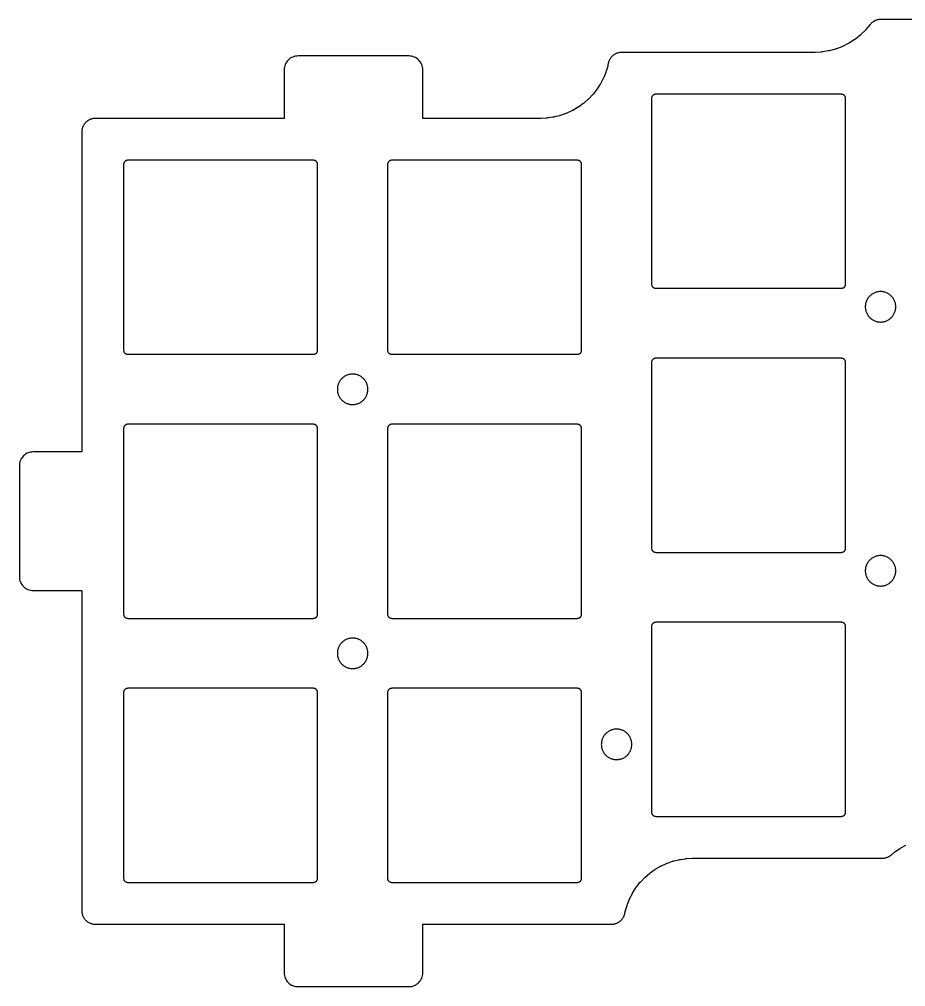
# Model space of a CAD drawing. Header units: millimetres. Extents: x 7 to 150, y -129 to -31.
# Drawn here: x 6.9 to 70.8, y -105.5 to -35.7 of the extents above; entities that cross this region are included whole.
import ezdxf

# ---------------------------------------------------------------- set-up
doc = ezdxf.new("R2010")
doc.units = ezdxf.units.MM
for name, color, linetype in [('OUTLINE', 1, 'Continuous'), ('STANDOFFS', 3, 'Continuous'), ('SWITCHES', 2, 'Continuous')]:
    doc.layers.add(name, color=color, linetype=linetype)

msp = doc.modelspace()

# ---------------------------------------------------------------- linework, layer by layer
at = {"layer": 'OUTLINE'}
msp.add_lwpolyline([(73.6, -35.688), (69.079, -35.688), (69.059, -35.688), (68.987, -35.692), (68.946, -35.696), (68.885, -35.706), (68.844, -35.714), (68.785, -35.73), (68.745, -35.742), (68.688, -35.764), (68.65, -35.781), (68.595, -35.808), (68.559, -35.828), (68.507, -35.862), (68.473, -35.886), (68.425, -35.924), (68.394, -35.951), (68.35, -35.994), (68.322, -36.025), (68.287, -36.066), (67.986, -36.427), (67.959, -36.458), (67.952, -36.466), (67.923, -36.495), (67.621, -36.79), (67.591, -36.818), (67.583, -36.825), (67.551, -36.851), (67.22, -37.114), (67.187, -37.138), (67.179, -37.144), (67.145, -37.167), (66.788, -37.394), (66.753, -37.416), (66.744, -37.421), (66.708, -37.44), (66.33, -37.629), (66.293, -37.646), (66.283, -37.651), (66.245, -37.666), (65.85, -37.815), (65.811, -37.829), (65.801, -37.832), (65.762, -37.843), (65.353, -37.951), (65.313, -37.961), (65.303, -37.963), (65.262, -37.97), (64.845, -38.035), (64.804, -38.04), (64.794, -38.041), (64.753, -38.045), (64.308, -38.068), (64.287, -38.068), (64.282, -38.068), (64.262, -38.069), (50.375, -38.069), (50.355, -38.069), (50.287, -38.073), (50.247, -38.076), (50.189, -38.085), (50.15, -38.093), (50.093, -38.107), (50.055, -38.119), (50, -38.139), (49.963, -38.154), (49.91, -38.179), (49.875, -38.198), (49.825, -38.228), (49.792, -38.25), (49.745, -38.285), (49.714, -38.31), (49.671, -38.35), (49.643, -38.378), (49.603, -38.422), (49.579, -38.453), (49.544, -38.5), (49.522, -38.533), (49.492, -38.584), (49.473, -38.618), (49.448, -38.672), (49.433, -38.708), (49.414, -38.764), (49.402, -38.802), (49.386, -38.869), (49.382, -38.888), (49.365, -38.974), (49.357, -39.012), (49.354, -39.021), (49.345, -39.057), (49.234, -39.431), (49.223, -39.467), (49.22, -39.476), (49.206, -39.512), (49.061, -39.874), (49.046, -39.909), (49.042, -39.917), (49.025, -39.951), (48.846, -40.298), (48.828, -40.331), (48.823, -40.339), (48.804, -40.372), (48.593, -40.699), (48.571, -40.731), (48.566, -40.739), (48.543, -40.769), (48.302, -41.075), (48.277, -41.104), (48.271, -41.112), (48.246, -41.14), (47.976, -41.422), (47.95, -41.448), (47.943, -41.455), (47.915, -41.48), (47.62, -41.736), (47.59, -41.76), (47.583, -41.766), (47.553, -41.788), (47.235, -42.014), (47.203, -42.036), (47.195, -42.041), (47.163, -42.06), (46.825, -42.255), (46.792, -42.273), (46.784, -42.278), (46.749, -42.294), (46.395, -42.456), (46.36, -42.471), (46.351, -42.474), (46.315, -42.488), (45.947, -42.615), (45.911, -42.627), (45.902, -42.629), (45.865, -42.639), (45.486, -42.731), (45.449, -42.739), (45.44, -42.741), (45.402, -42.747), (45.016, -42.803), (44.979, -42.807), (44.969, -42.808), (44.931, -42.811), (44.521, -42.83), (44.502, -42.831), (44.497, -42.831), (44.478, -42.831), (36, -42.831), (36, -39.331), (35.995, -39.233), (35.981, -39.136), (35.957, -39.041), (35.924, -38.949), (35.882, -38.86), (35.831, -38.776), (35.773, -38.697), (35.707, -38.624), (35.634, -38.558), (35.556, -38.5), (35.471, -38.449), (35.383, -38.407), (35.29, -38.374), (35.195, -38.35), (35.098, -38.336), (35, -38.331), (27, -38.331), (26.902, -38.336), (26.805, -38.35), (26.71, -38.374), (26.617, -38.407), (26.529, -38.449), (26.444, -38.5), (26.366, -38.558), (26.293, -38.624), (26.227, -38.697), (26.169, -38.776), (26.118, -38.86), (26.076, -38.949), (26.043, -39.041), (26.019, -39.136), (26.005, -39.233), (26, -39.331), (26, -42.831), (12.397, -42.831), (12.378, -42.832), (12.309, -42.835), (12.27, -42.839), (12.212, -42.848), (12.173, -42.855), (12.116, -42.87), (12.079, -42.881), (12.023, -42.901), (11.987, -42.916), (11.934, -42.941), (11.899, -42.959), (11.849, -42.99), (11.816, -43.011), (11.769, -43.047), (11.739, -43.071), (11.695, -43.111), (11.667, -43.139), (11.628, -43.182), (11.603, -43.213), (11.568, -43.26), (11.546, -43.293), (11.516, -43.343), (11.497, -43.378), (11.472, -43.431), (11.457, -43.467), (11.437, -43.522), (11.426, -43.56), (11.411, -43.617), (11.404, -43.656), (11.395, -43.714), (11.391, -43.753), (11.388, -43.821), (11.387, -43.841), (11.387, -66.9), (7.887, -66.9), (7.789, -66.905), (7.692, -66.919), (7.597, -66.943), (7.505, -66.976), (7.416, -67.018), (7.332, -67.069), (7.253, -67.127), (7.18, -67.193), (7.114, -67.266), (7.056, -67.344), (7.006, -67.429), (6.964, -67.517), (6.931, -67.61), (6.907, -67.705), (6.892, -67.802), (6.887, -67.9), (6.887, -75.9), (6.892, -75.998), (6.907, -76.095), (6.931, -76.19), (6.964, -76.283), (7.006, -76.371), (7.056, -76.456), (7.114, -76.534), (7.18, -76.607), (7.253, -76.673), (7.332, -76.731), (7.416, -76.782), (7.505, -76.824), (7.597, -76.857), (7.692, -76.881), (7.789, -76.895), (7.887, -76.9), (11.387, -76.9), (11.387, -99.971), (11.388, -99.991), (11.391, -100.06), (11.395, -100.099), (11.404, -100.157), (11.411, -100.195), (11.426, -100.252), (11.437, -100.29), (11.457, -100.345), (11.472, -100.382), (11.497, -100.435), (11.516, -100.469), (11.546, -100.52), (11.568, -100.553), (11.603, -100.6), (11.628, -100.63), (11.667, -100.674), (11.695, -100.702), (11.739, -100.741), (11.769, -100.766), (11.816, -100.801), (11.849, -100.823), (11.899, -100.853), (11.934, -100.872), (11.987, -100.897), (12.023, -100.912), (12.079, -100.932), (12.116, -100.943), (12.173, -100.957), (12.212, -100.965), (12.27, -100.974), (12.309, -100.977), (12.378, -100.981), (12.397, -100.981), (26, -100.981), (26, -104.481), (26.005, -104.579), (26.019, -104.676), (26.043, -104.772), (26.076, -104.864), (26.118, -104.953), (26.169, -105.037), (26.227, -105.116), (26.293, -105.188), (26.366, -105.254), (26.444, -105.313), (26.529, -105.363), (26.617, -105.405), (26.71, -105.438), (26.805, -105.462), (26.902, -105.476), (27, -105.481), (35, -105.481), (35.098, -105.476), (35.195, -105.462), (35.29, -105.438), (35.383, -105.405), (35.471, -105.363), (35.556, -105.313), (35.634, -105.254), (35.707, -105.188), (35.773, -105.116), (35.831, -105.037), (35.882, -104.953), (35.924, -104.864), (35.957, -104.772), (35.981, -104.676), (35.995, -104.579), (36, -104.481), (36, -100.981), (49.6, -100.981), (49.62, -100.981), (49.688, -100.977), (49.728, -100.974), (49.786, -100.965), (49.825, -100.957), (49.882, -100.943), (49.92, -100.931), (49.975, -100.911), (50.012, -100.896), (50.065, -100.871), (50.1, -100.852), (50.15, -100.822), (50.183, -100.8), (50.23, -100.765), (50.261, -100.74), (50.304, -100.7), (50.332, -100.672), (50.372, -100.628), (50.396, -100.597), (50.431, -100.55), (50.453, -100.517), (50.483, -100.466), (50.502, -100.432), (50.527, -100.378), (50.542, -100.342), (50.561, -100.286), (50.573, -100.248), (50.589, -100.181), (50.593, -100.162), (50.61, -100.076), (50.618, -100.038), (50.621, -100.029), (50.63, -99.993), (50.741, -99.619), (50.752, -99.583), (50.755, -99.574), (50.769, -99.538), (50.914, -99.176), (50.929, -99.141), (50.933, -99.133), (50.95, -99.099), (51.129, -98.752), (51.147, -98.719), (51.152, -98.711), (51.171, -98.678), (51.382, -98.351), (51.404, -98.319), (51.409, -98.311), (51.432, -98.281), (51.673, -97.975), (51.698, -97.946), (51.704, -97.938), (51.729, -97.91), (51.999, -97.628), (52.025, -97.602), (52.032, -97.595), (52.06, -97.57), (52.355, -97.314), (52.385, -97.29), (52.392, -97.284), (52.422, -97.262), (52.74, -97.036), (52.772, -97.014), (52.78, -97.009), (52.812, -96.99), (53.15, -96.795), (53.183, -96.777), (53.191, -96.772), (53.226, -96.756), (53.58, -96.594), (53.615, -96.579), (53.624, -96.576), (53.66, -96.562), (54.028, -96.435), (54.064, -96.423), (54.073, -96.421), (54.11, -96.411), (54.489, -96.319), (54.526, -96.311), (54.535, -96.309), (54.573, -96.303), (54.959, -96.247), (54.996, -96.243), (55.006, -96.242), (55.044, -96.239), (55.454, -96.22), (55.473, -96.219), (55.478, -96.219), (55.497, -96.219), (69.142, -96.219), (69.162, -96.218), (69.231, -96.215), (69.27, -96.211), (69.328, -96.202), (69.367, -96.195), (69.424, -96.18), (69.461, -96.169), (69.517, -96.149), (69.553, -96.134), (69.606, -96.109), (69.641, -96.09), (69.692, -96.06), (69.724, -96.038), (69.779, -95.997), (69.795, -95.985), (70.042, -95.781), (70.073, -95.758), (70.08, -95.752), (70.112, -95.73), (70.439, -95.51), (70.471, -95.489), (70.479, -95.484), (70.513, -95.465), (70.859, -95.278)], dxfattribs=at)
at = {"layer": 'STANDOFFS'}
for points in [[(70.137, -56.428), (70.136, -56.374), (70.132, -56.32), (70.126, -56.267), (70.116, -56.214), (70.105, -56.161), (70.09, -56.109), (70.073, -56.058), (70.054, -56.007), (70.032, -55.958), (70.008, -55.91), (69.981, -55.863), (69.952, -55.817), (69.921, -55.773), (69.888, -55.73), (69.853, -55.689), (69.815, -55.65), (69.776, -55.613), (69.735, -55.578), (69.693, -55.545), (69.649, -55.514), (69.603, -55.485), (69.556, -55.458), (69.508, -55.434), (69.458, -55.412), (69.408, -55.392), (69.357, -55.375), (69.305, -55.361), (69.252, -55.349), (69.199, -55.34), (69.145, -55.333), (69.091, -55.329), (69.037, -55.328), (68.984, -55.329), (68.93, -55.333), (68.876, -55.34), (68.823, -55.349), (68.77, -55.361), (68.718, -55.375), (68.667, -55.392), (68.617, -55.412), (68.567, -55.434), (68.519, -55.458), (68.472, -55.485), (68.426, -55.514), (68.382, -55.545), (68.34, -55.578), (68.299, -55.613), (68.26, -55.65), (68.222, -55.689), (68.187, -55.73), (68.154, -55.773), (68.123, -55.817), (68.094, -55.863), (68.067, -55.91), (68.043, -55.958), (68.021, -56.007), (68.002, -56.058), (67.985, -56.109), (67.97, -56.161), (67.959, -56.214), (67.949, -56.267), (67.943, -56.32), (67.939, -56.374), (67.938, -56.428), (67.939, -56.482), (67.943, -56.536), (67.949, -56.59), (67.959, -56.643), (67.97, -56.695), (67.985, -56.747), (68.002, -56.799), (68.021, -56.849), (68.043, -56.898), (68.067, -56.947), (68.094, -56.994), (68.123, -57.039), (68.154, -57.083), (68.187, -57.126), (68.222, -57.167), (68.26, -57.206), (68.299, -57.243), (68.34, -57.278), (68.382, -57.312), (68.426, -57.343), (68.472, -57.372), (68.519, -57.398), (68.567, -57.423), (68.617, -57.444), (68.667, -57.464), (68.718, -57.481), (68.77, -57.495), (68.823, -57.507), (68.876, -57.516), (68.93, -57.523), (68.984, -57.527), (69.037, -57.528), (69.091, -57.527), (69.145, -57.523), (69.199, -57.516), (69.252, -57.507), (69.305, -57.495), (69.357, -57.481), (69.408, -57.464), (69.458, -57.444), (69.508, -57.423), (69.556, -57.398), (69.603, -57.372), (69.649, -57.343), (69.693, -57.312), (69.735, -57.278), (69.776, -57.243), (69.815, -57.206), (69.853, -57.167), (69.888, -57.126), (69.921, -57.083), (69.952, -57.039), (69.981, -56.994), (70.008, -56.947), (70.032, -56.898), (70.054, -56.849), (70.073, -56.799), (70.09, -56.747), (70.105, -56.695), (70.116, -56.643), (70.126, -56.59), (70.132, -56.536), (70.136, -56.482), (70.137, -56.428)], [(32.038, -62.381), (32.036, -62.327), (32.032, -62.273), (32.026, -62.22), (32.016, -62.167), (32.005, -62.114), (31.99, -62.062), (31.973, -62.011), (31.954, -61.96), (31.932, -61.911), (31.908, -61.863), (31.881, -61.816), (31.852, -61.77), (31.821, -61.726), (31.788, -61.683), (31.753, -61.643), (31.715, -61.603), (31.676, -61.566), (31.635, -61.531), (31.593, -61.498), (31.549, -61.467), (31.503, -61.438), (31.456, -61.411), (31.408, -61.387), (31.358, -61.365), (31.308, -61.346), (31.257, -61.329), (31.205, -61.314), (31.152, -61.302), (31.099, -61.293), (31.045, -61.287), (30.991, -61.283), (30.938, -61.281), (30.884, -61.283), (30.83, -61.287), (30.776, -61.293), (30.723, -61.302), (30.67, -61.314), (30.618, -61.329), (30.567, -61.346), (30.517, -61.365), (30.467, -61.387), (30.419, -61.411), (30.372, -61.438), (30.326, -61.467), (30.282, -61.498), (30.24, -61.531), (30.199, -61.566), (30.16, -61.603), (30.122, -61.643), (30.087, -61.683), (30.054, -61.726), (30.023, -61.77), (29.994, -61.816), (29.967, -61.863), (29.943, -61.911), (29.921, -61.96), (29.902, -62.011), (29.885, -62.062), (29.87, -62.114), (29.859, -62.167), (29.849, -62.22), (29.843, -62.273), (29.839, -62.327), (29.837, -62.381), (29.839, -62.435), (29.843, -62.489), (29.849, -62.543), (29.859, -62.596), (29.87, -62.649), (29.885, -62.701), (29.902, -62.752), (29.921, -62.802), (29.943, -62.852), (29.967, -62.9), (29.994, -62.947), (30.023, -62.992), (30.054, -63.037), (30.087, -63.079), (30.122, -63.12), (30.16, -63.159), (30.199, -63.196), (30.24, -63.232), (30.282, -63.265), (30.326, -63.296), (30.372, -63.325), (30.419, -63.351), (30.467, -63.376), (30.517, -63.398), (30.567, -63.417), (30.618, -63.434), (30.67, -63.448), (30.723, -63.46), (30.776, -63.469), (30.83, -63.476), (30.884, -63.48), (30.938, -63.481), (30.991, -63.48), (31.045, -63.476), (31.099, -63.469), (31.152, -63.46), (31.205, -63.448), (31.257, -63.434), (31.308, -63.417), (31.358, -63.398), (31.408, -63.376), (31.456, -63.351), (31.503, -63.325), (31.549, -63.296), (31.593, -63.265), (31.635, -63.232), (31.676, -63.196), (31.715, -63.159), (31.753, -63.12), (31.788, -63.079), (31.821, -63.037), (31.852, -62.992), (31.881, -62.947), (31.908, -62.9), (31.932, -62.852), (31.954, -62.802), (31.973, -62.752), (31.99, -62.701), (32.005, -62.649), (32.016, -62.596), (32.026, -62.543), (32.032, -62.489), (32.036, -62.435), (32.038, -62.381)], [(70.137, -75.478), (70.136, -75.424), (70.132, -75.37), (70.126, -75.317), (70.116, -75.264), (70.105, -75.211), (70.09, -75.159), (70.073, -75.108), (70.054, -75.057), (70.032, -75.008), (70.008, -74.96), (69.981, -74.913), (69.952, -74.867), (69.921, -74.823), (69.888, -74.78), (69.853, -74.739), (69.815, -74.7), (69.776, -74.663), (69.735, -74.628), (69.693, -74.595), (69.649, -74.564), (69.603, -74.535), (69.556, -74.508), (69.508, -74.484), (69.458, -74.462), (69.408, -74.442), (69.357, -74.425), (69.305, -74.411), (69.252, -74.399), (69.199, -74.39), (69.145, -74.383), (69.091, -74.379), (69.037, -74.378), (68.984, -74.379), (68.93, -74.383), (68.876, -74.39), (68.823, -74.399), (68.77, -74.411), (68.718, -74.425), (68.667, -74.442), (68.617, -74.462), (68.567, -74.484), (68.519, -74.508), (68.472, -74.535), (68.426, -74.564), (68.382, -74.595), (68.34, -74.628), (68.299, -74.663), (68.26, -74.7), (68.222, -74.739), (68.187, -74.78), (68.154, -74.823), (68.123, -74.867), (68.094, -74.913), (68.067, -74.96), (68.043, -75.008), (68.021, -75.057), (68.002, -75.108), (67.985, -75.159), (67.97, -75.211), (67.959, -75.264), (67.949, -75.317), (67.943, -75.37), (67.939, -75.424), (67.938, -75.478), (67.939, -75.532), (67.943, -75.586), (67.949, -75.64), (67.959, -75.693), (67.97, -75.745), (67.985, -75.797), (68.002, -75.849), (68.021, -75.899), (68.043, -75.948), (68.067, -75.997), (68.094, -76.044), (68.123, -76.089), (68.154, -76.133), (68.187, -76.176), (68.222, -76.217), (68.26, -76.256), (68.299, -76.293), (68.34, -76.328), (68.382, -76.362), (68.426, -76.393), (68.472, -76.422), (68.519, -76.448), (68.567, -76.473), (68.617, -76.494), (68.667, -76.514), (68.718, -76.531), (68.77, -76.545), (68.823, -76.557), (68.876, -76.566), (68.93, -76.573), (68.984, -76.577), (69.037, -76.578), (69.091, -76.577), (69.145, -76.573), (69.199, -76.566), (69.252, -76.557), (69.305, -76.545), (69.357, -76.531), (69.408, -76.514), (69.458, -76.494), (69.508, -76.473), (69.556, -76.448), (69.603, -76.422), (69.649, -76.393), (69.693, -76.362), (69.735, -76.328), (69.776, -76.293), (69.815, -76.256), (69.853, -76.217), (69.888, -76.176), (69.921, -76.133), (69.952, -76.089), (69.981, -76.044), (70.008, -75.997), (70.032, -75.948), (70.054, -75.899), (70.073, -75.849), (70.09, -75.797), (70.105, -75.745), (70.116, -75.693), (70.126, -75.64), (70.132, -75.586), (70.136, -75.532), (70.137, -75.478)], [(32.038, -81.431), (32.036, -81.377), (32.032, -81.323), (32.026, -81.27), (32.016, -81.217), (32.005, -81.164), (31.99, -81.112), (31.973, -81.061), (31.954, -81.01), (31.932, -80.961), (31.908, -80.913), (31.881, -80.866), (31.852, -80.82), (31.821, -80.776), (31.788, -80.733), (31.753, -80.693), (31.715, -80.653), (31.676, -80.616), (31.635, -80.581), (31.593, -80.548), (31.549, -80.517), (31.503, -80.488), (31.456, -80.461), (31.408, -80.437), (31.358, -80.415), (31.308, -80.396), (31.257, -80.379), (31.205, -80.364), (31.152, -80.352), (31.099, -80.343), (31.045, -80.337), (30.991, -80.333), (30.938, -80.331), (30.884, -80.333), (30.83, -80.337), (30.776, -80.343), (30.723, -80.352), (30.67, -80.364), (30.618, -80.379), (30.567, -80.396), (30.517, -80.415), (30.467, -80.437), (30.419, -80.461), (30.372, -80.488), (30.326, -80.517), (30.282, -80.548), (30.24, -80.581), (30.199, -80.616), (30.16, -80.653), (30.122, -80.693), (30.087, -80.733), (30.054, -80.776), (30.023, -80.82), (29.994, -80.866), (29.967, -80.913), (29.943, -80.961), (29.921, -81.01), (29.902, -81.061), (29.885, -81.112), (29.87, -81.164), (29.859, -81.217), (29.849, -81.27), (29.843, -81.323), (29.839, -81.377), (29.837, -81.431), (29.839, -81.485), (29.843, -81.539), (29.849, -81.593), (29.859, -81.646), (29.87, -81.699), (29.885, -81.751), (29.902, -81.802), (29.921, -81.852), (29.943, -81.902), (29.967, -81.95), (29.994, -81.997), (30.023, -82.042), (30.054, -82.087), (30.087, -82.129), (30.122, -82.17), (30.16, -82.209), (30.199, -82.246), (30.24, -82.282), (30.282, -82.315), (30.326, -82.346), (30.372, -82.375), (30.419, -82.401), (30.467, -82.426), (30.517, -82.448), (30.567, -82.467), (30.618, -82.484), (30.67, -82.498), (30.723, -82.51), (30.776, -82.519), (30.83, -82.526), (30.884, -82.53), (30.938, -82.531), (30.991, -82.53), (31.045, -82.526), (31.099, -82.519), (31.152, -82.51), (31.205, -82.498), (31.257, -82.484), (31.308, -82.467), (31.358, -82.448), (31.408, -82.426), (31.456, -82.401), (31.503, -82.375), (31.549, -82.346), (31.593, -82.315), (31.635, -82.282), (31.676, -82.246), (31.715, -82.209), (31.753, -82.17), (31.788, -82.129), (31.821, -82.087), (31.852, -82.042), (31.881, -81.997), (31.908, -81.95), (31.932, -81.902), (31.954, -81.852), (31.973, -81.802), (31.99, -81.751), (32.005, -81.699), (32.016, -81.646), (32.026, -81.593), (32.032, -81.539), (32.036, -81.485), (32.038, -81.431)], [(51.087, -88), (51.086, -87.946), (51.082, -87.892), (51.076, -87.839), (51.066, -87.785), (51.055, -87.733), (51.04, -87.681), (51.023, -87.629), (51.004, -87.579), (50.982, -87.53), (50.958, -87.481), (50.931, -87.434), (50.902, -87.389), (50.871, -87.345), (50.838, -87.302), (50.803, -87.261), (50.765, -87.222), (50.726, -87.185), (50.685, -87.15), (50.643, -87.116), (50.599, -87.085), (50.553, -87.056), (50.506, -87.03), (50.458, -87.006), (50.408, -86.984), (50.358, -86.964), (50.307, -86.947), (50.255, -86.933), (50.202, -86.921), (50.149, -86.912), (50.095, -86.905), (50.041, -86.901), (49.987, -86.9), (49.934, -86.901), (49.88, -86.905), (49.826, -86.912), (49.773, -86.921), (49.72, -86.933), (49.668, -86.947), (49.617, -86.964), (49.567, -86.984), (49.517, -87.006), (49.469, -87.03), (49.422, -87.056), (49.376, -87.085), (49.332, -87.116), (49.29, -87.15), (49.249, -87.185), (49.21, -87.222), (49.172, -87.261), (49.137, -87.302), (49.104, -87.345), (49.073, -87.389), (49.044, -87.434), (49.017, -87.481), (48.993, -87.53), (48.971, -87.579), (48.952, -87.629), (48.935, -87.681), (48.92, -87.733), (48.909, -87.785), (48.899, -87.839), (48.893, -87.892), (48.889, -87.946), (48.887, -88), (48.889, -88.054), (48.893, -88.108), (48.899, -88.161), (48.909, -88.215), (48.92, -88.267), (48.935, -88.319), (48.952, -88.371), (48.971, -88.421), (48.993, -88.47), (49.017, -88.519), (49.044, -88.566), (49.073, -88.611), (49.104, -88.655), (49.137, -88.698), (49.172, -88.739), (49.21, -88.778), (49.249, -88.815), (49.29, -88.85), (49.332, -88.884), (49.376, -88.915), (49.422, -88.944), (49.469, -88.97), (49.517, -88.994), (49.567, -89.016), (49.617, -89.036), (49.668, -89.053), (49.72, -89.067), (49.773, -89.079), (49.826, -89.088), (49.88, -89.095), (49.934, -89.099), (49.987, -89.1), (50.041, -89.099), (50.095, -89.095), (50.149, -89.088), (50.202, -89.079), (50.255, -89.067), (50.307, -89.053), (50.358, -89.036), (50.408, -89.016), (50.458, -88.994), (50.506, -88.97), (50.553, -88.944), (50.599, -88.915), (50.643, -88.884), (50.685, -88.85), (50.726, -88.815), (50.765, -88.778), (50.803, -88.739), (50.838, -88.698), (50.871, -88.655), (50.902, -88.611), (50.931, -88.566), (50.958, -88.519), (50.982, -88.47), (51.004, -88.421), (51.023, -88.371), (51.04, -88.319), (51.055, -88.267), (51.066, -88.215), (51.076, -88.161), (51.082, -88.108), (51.086, -88.054), (51.087, -88)]]:
    msp.add_lwpolyline(points, close=True, dxfattribs=at)
at = {"layer": 'SWITCHES'}
for points in [[(66.213, -41.094), (52.812, -41.094), (52.783, -41.095), (52.754, -41.1), (52.725, -41.107), (52.698, -41.117), (52.671, -41.129), (52.646, -41.144), (52.622, -41.162), (52.6, -41.182), (52.581, -41.203), (52.563, -41.227), (52.548, -41.252), (52.535, -41.279), (52.525, -41.307), (52.518, -41.335), (52.514, -41.364), (52.513, -41.394), (52.513, -54.794), (52.514, -54.823), (52.518, -54.852), (52.525, -54.881), (52.535, -54.909), (52.548, -54.935), (52.563, -54.96), (52.581, -54.984), (52.6, -55.006), (52.622, -55.026), (52.646, -55.043), (52.671, -55.058), (52.698, -55.071), (52.725, -55.081), (52.754, -55.088), (52.783, -55.092), (52.812, -55.094), (66.213, -55.094), (66.242, -55.092), (66.271, -55.088), (66.3, -55.081), (66.327, -55.071), (66.354, -55.058), (66.379, -55.043), (66.403, -55.026), (66.425, -55.006), (66.444, -54.984), (66.462, -54.96), (66.477, -54.935), (66.49, -54.909), (66.5, -54.881), (66.507, -54.852), (66.511, -54.823), (66.513, -54.794), (66.513, -41.394), (66.511, -41.364), (66.507, -41.335), (66.5, -41.307), (66.49, -41.279), (66.477, -41.252), (66.462, -41.227), (66.444, -41.203), (66.425, -41.182), (66.403, -41.162), (66.379, -41.144), (66.354, -41.129), (66.327, -41.117), (66.3, -41.107), (66.271, -41.1), (66.242, -41.095), (66.213, -41.094)], [(28.112, -45.856), (14.712, -45.856), (14.683, -45.858), (14.654, -45.862), (14.625, -45.869), (14.598, -45.879), (14.571, -45.892), (14.546, -45.907), (14.522, -45.924), (14.5, -45.944), (14.481, -45.966), (14.463, -45.99), (14.448, -46.015), (14.435, -46.041), (14.425, -46.069), (14.418, -46.098), (14.414, -46.127), (14.412, -46.156), (14.412, -59.556), (14.414, -59.586), (14.418, -59.615), (14.425, -59.643), (14.435, -59.671), (14.448, -59.698), (14.463, -59.723), (14.481, -59.747), (14.5, -59.768), (14.522, -59.788), (14.546, -59.806), (14.571, -59.821), (14.598, -59.833), (14.625, -59.843), (14.654, -59.85), (14.683, -59.855), (14.712, -59.856), (28.112, -59.856), (28.142, -59.855), (28.171, -59.85), (28.2, -59.843), (28.227, -59.833), (28.254, -59.821), (28.279, -59.806), (28.303, -59.788), (28.325, -59.768), (28.344, -59.747), (28.362, -59.723), (28.377, -59.698), (28.39, -59.671), (28.4, -59.643), (28.407, -59.615), (28.411, -59.586), (28.412, -59.556), (28.412, -46.156), (28.411, -46.127), (28.407, -46.098), (28.4, -46.069), (28.39, -46.041), (28.377, -46.015), (28.362, -45.99), (28.344, -45.966), (28.325, -45.944), (28.303, -45.924), (28.279, -45.907), (28.254, -45.892), (28.227, -45.879), (28.2, -45.869), (28.171, -45.862), (28.142, -45.858), (28.112, -45.856)], [(47.163, -45.856), (33.763, -45.856), (33.733, -45.858), (33.704, -45.862), (33.675, -45.869), (33.648, -45.879), (33.621, -45.892), (33.596, -45.907), (33.572, -45.924), (33.55, -45.944), (33.531, -45.966), (33.513, -45.99), (33.498, -46.015), (33.485, -46.041), (33.475, -46.069), (33.468, -46.098), (33.464, -46.127), (33.463, -46.156), (33.463, -59.556), (33.464, -59.586), (33.468, -59.615), (33.475, -59.643), (33.485, -59.671), (33.498, -59.698), (33.513, -59.723), (33.531, -59.747), (33.55, -59.768), (33.572, -59.788), (33.596, -59.806), (33.621, -59.821), (33.648, -59.833), (33.675, -59.843), (33.704, -59.85), (33.733, -59.855), (33.763, -59.856), (47.163, -59.856), (47.192, -59.855), (47.221, -59.85), (47.25, -59.843), (47.277, -59.833), (47.304, -59.821), (47.329, -59.806), (47.353, -59.788), (47.375, -59.768), (47.394, -59.747), (47.412, -59.723), (47.427, -59.698), (47.44, -59.671), (47.45, -59.643), (47.457, -59.615), (47.461, -59.586), (47.463, -59.556), (47.463, -46.156), (47.461, -46.127), (47.457, -46.098), (47.45, -46.069), (47.44, -46.041), (47.427, -46.015), (47.412, -45.99), (47.394, -45.966), (47.375, -45.944), (47.353, -45.924), (47.329, -45.907), (47.304, -45.892), (47.277, -45.879), (47.25, -45.869), (47.221, -45.862), (47.192, -45.858), (47.163, -45.856)], [(66.213, -60.144), (52.812, -60.144), (52.783, -60.145), (52.754, -60.15), (52.725, -60.157), (52.698, -60.167), (52.671, -60.179), (52.646, -60.194), (52.622, -60.212), (52.6, -60.232), (52.581, -60.253), (52.563, -60.277), (52.548, -60.302), (52.535, -60.329), (52.525, -60.357), (52.518, -60.385), (52.514, -60.414), (52.513, -60.444), (52.513, -73.844), (52.514, -73.873), (52.518, -73.902), (52.525, -73.931), (52.535, -73.959), (52.548, -73.985), (52.563, -74.01), (52.581, -74.034), (52.6, -74.056), (52.622, -74.076), (52.646, -74.093), (52.671, -74.108), (52.698, -74.121), (52.725, -74.131), (52.754, -74.138), (52.783, -74.142), (52.812, -74.144), (66.213, -74.144), (66.242, -74.142), (66.271, -74.138), (66.3, -74.131), (66.327, -74.121), (66.354, -74.108), (66.379, -74.093), (66.403, -74.076), (66.425, -74.056), (66.444, -74.034), (66.462, -74.01), (66.477, -73.985), (66.49, -73.959), (66.5, -73.931), (66.507, -73.902), (66.511, -73.873), (66.513, -73.844), (66.513, -60.444), (66.511, -60.414), (66.507, -60.385), (66.5, -60.357), (66.49, -60.329), (66.477, -60.302), (66.462, -60.277), (66.444, -60.253), (66.425, -60.232), (66.403, -60.212), (66.379, -60.194), (66.354, -60.179), (66.327, -60.167), (66.3, -60.157), (66.271, -60.15), (66.242, -60.145), (66.213, -60.144)], [(28.112, -64.906), (14.712, -64.906), (14.683, -64.908), (14.654, -64.912), (14.625, -64.919), (14.598, -64.929), (14.571, -64.942), (14.546, -64.957), (14.522, -64.974), (14.5, -64.994), (14.481, -65.016), (14.463, -65.04), (14.448, -65.065), (14.435, -65.091), (14.425, -65.119), (14.418, -65.148), (14.414, -65.177), (14.412, -65.206), (14.412, -78.606), (14.414, -78.636), (14.418, -78.665), (14.425, -78.693), (14.435, -78.721), (14.448, -78.748), (14.463, -78.773), (14.481, -78.797), (14.5, -78.818), (14.522, -78.838), (14.546, -78.856), (14.571, -78.871), (14.598, -78.883), (14.625, -78.893), (14.654, -78.9), (14.683, -78.905), (14.712, -78.906), (28.112, -78.906), (28.142, -78.905), (28.171, -78.9), (28.2, -78.893), (28.227, -78.883), (28.254, -78.871), (28.279, -78.856), (28.303, -78.838), (28.325, -78.818), (28.344, -78.797), (28.362, -78.773), (28.377, -78.748), (28.39, -78.721), (28.4, -78.693), (28.407, -78.665), (28.411, -78.636), (28.412, -78.606), (28.412, -65.206), (28.411, -65.177), (28.407, -65.148), (28.4, -65.119), (28.39, -65.091), (28.377, -65.065), (28.362, -65.04), (28.344, -65.016), (28.325, -64.994), (28.303, -64.974), (28.279, -64.957), (28.254, -64.942), (28.227, -64.929), (28.2, -64.919), (28.171, -64.912), (28.142, -64.908), (28.112, -64.906)], [(47.163, -64.906), (33.763, -64.906), (33.733, -64.908), (33.704, -64.912), (33.675, -64.919), (33.648, -64.929), (33.621, -64.942), (33.596, -64.957), (33.572, -64.974), (33.55, -64.994), (33.531, -65.016), (33.513, -65.04), (33.498, -65.065), (33.485, -65.091), (33.475, -65.119), (33.468, -65.148), (33.464, -65.177), (33.463, -65.206), (33.463, -78.606), (33.464, -78.636), (33.468, -78.665), (33.475, -78.693), (33.485, -78.721), (33.498, -78.748), (33.513, -78.773), (33.531, -78.797), (33.55, -78.818), (33.572, -78.838), (33.596, -78.856), (33.621, -78.871), (33.648, -78.883), (33.675, -78.893), (33.704, -78.9), (33.733, -78.905), (33.763, -78.906), (47.163, -78.906), (47.192, -78.905), (47.221, -78.9), (47.25, -78.893), (47.277, -78.883), (47.304, -78.871), (47.329, -78.856), (47.353, -78.838), (47.375, -78.818), (47.394, -78.797), (47.412, -78.773), (47.427, -78.748), (47.44, -78.721), (47.45, -78.693), (47.457, -78.665), (47.461, -78.636), (47.463, -78.606), (47.463, -65.206), (47.461, -65.177), (47.457, -65.148), (47.45, -65.119), (47.44, -65.091), (47.427, -65.065), (47.412, -65.04), (47.394, -65.016), (47.375, -64.994), (47.353, -64.974), (47.329, -64.957), (47.304, -64.942), (47.277, -64.929), (47.25, -64.919), (47.221, -64.912), (47.192, -64.908), (47.163, -64.906)], [(66.213, -79.194), (52.812, -79.194), (52.783, -79.195), (52.754, -79.2), (52.725, -79.207), (52.698, -79.217), (52.671, -79.229), (52.646, -79.244), (52.622, -79.262), (52.6, -79.282), (52.581, -79.303), (52.563, -79.327), (52.548, -79.352), (52.535, -79.379), (52.525, -79.407), (52.518, -79.435), (52.514, -79.464), (52.513, -79.494), (52.513, -92.894), (52.514, -92.923), (52.518, -92.952), (52.525, -92.981), (52.535, -93.009), (52.548, -93.035), (52.563, -93.06), (52.581, -93.084), (52.6, -93.106), (52.622, -93.126), (52.646, -93.143), (52.671, -93.158), (52.698, -93.171), (52.725, -93.181), (52.754, -93.188), (52.783, -93.192), (52.812, -93.194), (66.213, -93.194), (66.242, -93.192), (66.271, -93.188), (66.3, -93.181), (66.327, -93.171), (66.354, -93.158), (66.379, -93.143), (66.403, -93.126), (66.425, -93.106), (66.444, -93.084), (66.462, -93.06), (66.477, -93.035), (66.49, -93.009), (66.5, -92.981), (66.507, -92.952), (66.511, -92.923), (66.513, -92.894), (66.513, -79.494), (66.511, -79.464), (66.507, -79.435), (66.5, -79.407), (66.49, -79.379), (66.477, -79.352), (66.462, -79.327), (66.444, -79.303), (66.425, -79.282), (66.403, -79.262), (66.379, -79.244), (66.354, -79.229), (66.327, -79.217), (66.3, -79.207), (66.271, -79.2), (66.242, -79.195), (66.213, -79.194)], [(28.112, -83.956), (14.712, -83.956), (14.683, -83.958), (14.654, -83.962), (14.625, -83.969), (14.598, -83.979), (14.571, -83.992), (14.546, -84.007), (14.522, -84.024), (14.5, -84.044), (14.481, -84.066), (14.463, -84.09), (14.448, -84.115), (14.435, -84.141), (14.425, -84.169), (14.418, -84.198), (14.414, -84.227), (14.412, -84.256), (14.412, -97.656), (14.414, -97.686), (14.418, -97.715), (14.425, -97.743), (14.435, -97.771), (14.448, -97.798), (14.463, -97.823), (14.481, -97.847), (14.5, -97.868), (14.522, -97.888), (14.546, -97.906), (14.571, -97.921), (14.598, -97.933), (14.625, -97.943), (14.654, -97.95), (14.683, -97.955), (14.712, -97.956), (28.112, -97.956), (28.142, -97.955), (28.171, -97.95), (28.2, -97.943), (28.227, -97.933), (28.254, -97.921), (28.279, -97.906), (28.303, -97.888), (28.325, -97.868), (28.344, -97.847), (28.362, -97.823), (28.377, -97.798), (28.39, -97.771), (28.4, -97.743), (28.407, -97.715), (28.411, -97.686), (28.412, -97.656), (28.412, -84.256), (28.411, -84.227), (28.407, -84.198), (28.4, -84.169), (28.39, -84.141), (28.377, -84.115), (28.362, -84.09), (28.344, -84.066), (28.325, -84.044), (28.303, -84.024), (28.279, -84.007), (28.254, -83.992), (28.227, -83.979), (28.2, -83.969), (28.171, -83.962), (28.142, -83.958), (28.112, -83.956)], [(47.163, -83.956), (33.763, -83.956), (33.733, -83.958), (33.704, -83.962), (33.675, -83.969), (33.648, -83.979), (33.621, -83.992), (33.596, -84.007), (33.572, -84.024), (33.55, -84.044), (33.531, -84.066), (33.513, -84.09), (33.498, -84.115), (33.485, -84.141), (33.475, -84.169), (33.468, -84.198), (33.464, -84.227), (33.463, -84.256), (33.463, -97.656), (33.464, -97.686), (33.468, -97.715), (33.475, -97.743), (33.485, -97.771), (33.498, -97.798), (33.513, -97.823), (33.531, -97.847), (33.55, -97.868), (33.572, -97.888), (33.596, -97.906), (33.621, -97.921), (33.648, -97.933), (33.675, -97.943), (33.704, -97.95), (33.733, -97.955), (33.763, -97.956), (47.163, -97.956), (47.192, -97.955), (47.221, -97.95), (47.25, -97.943), (47.277, -97.933), (47.304, -97.921), (47.329, -97.906), (47.353, -97.888), (47.375, -97.868), (47.394, -97.847), (47.412, -97.823), (47.427, -97.798), (47.44, -97.771), (47.45, -97.743), (47.457, -97.715), (47.461, -97.686), (47.463, -97.656), (47.463, -84.256), (47.461, -84.227), (47.457, -84.198), (47.45, -84.169), (47.44, -84.141), (47.427, -84.115), (47.412, -84.09), (47.394, -84.066), (47.375, -84.044), (47.353, -84.024), (47.329, -84.007), (47.304, -83.992), (47.277, -83.979), (47.25, -83.969), (47.221, -83.962), (47.192, -83.958), (47.163, -83.956)]]:
    msp.add_lwpolyline(points, close=True, dxfattribs=at)

doc.saveas('drawing.dxf')
